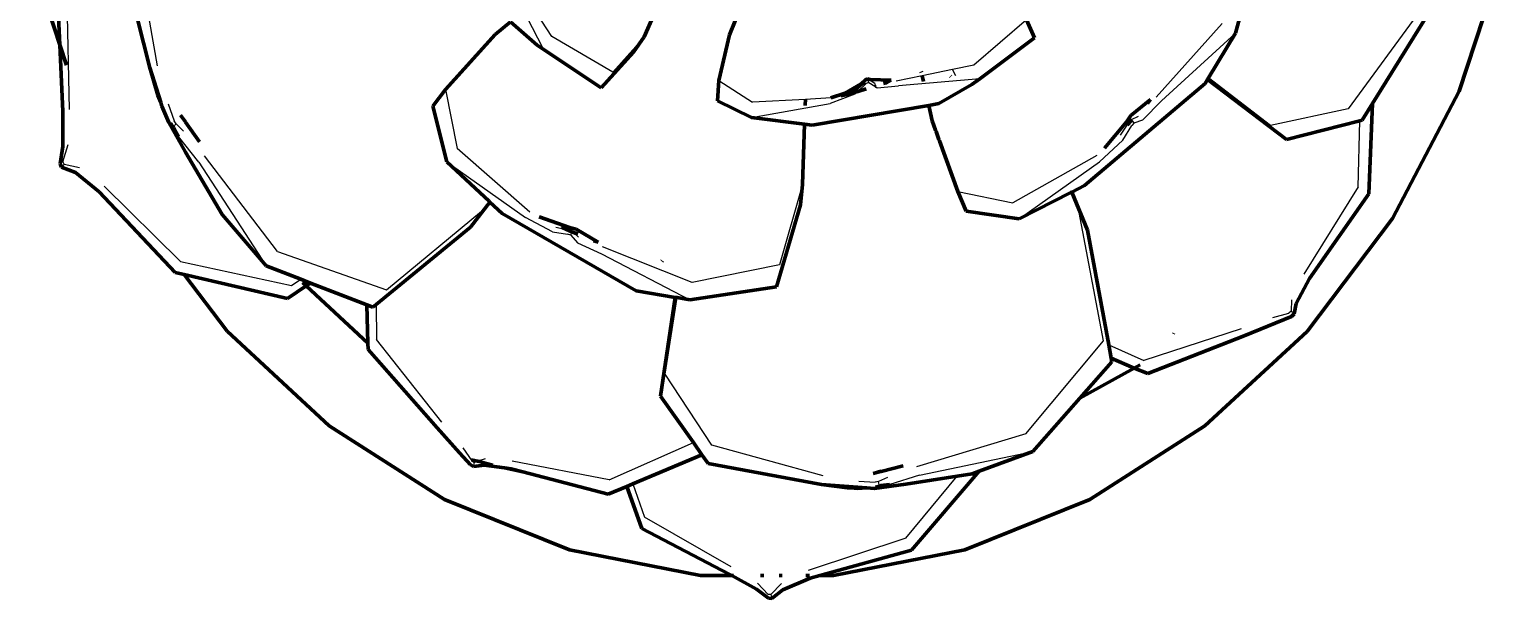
# Model space of a CAD drawing. Header units: millimetres. Extents: x 4307 to 31003, y 2809 to 20009.
# Drawn here: x 11297.7 to 11449.1, y 9260.2 to 9318.6 of the extents above; entities that cross this region are included whole.
import ezdxf

# ---------------------------------------------------------------- set-up
doc = ezdxf.new("R2010")
doc.units = ezdxf.units.MM
doc.layers.add('ProfileEdges', color=7, linetype='Continuous')

msp = doc.modelspace()

# ---------------------------------------------------------------- linework, layer by layer
for p, q in [((11310.84, 9314.87), (11308.59, 9327.65)), ((11350.41, 9316.65), (11346.22, 9324.82)), ((11301.8, 9310.38), (11301.58, 9321.65)), ((11351.3, 9317.87), (11349.19, 9321.13)), ((11440.46, 9320.58), (11433.05, 9310.46)), ((11400.04, 9319.6), (11394.61, 9314.93)), ((11420.11, 9319.22), (11413.32, 9311.65)), ((11357.57, 9314.23), (11351.3, 9317.87)), ((11359.99, 9316.94), (11359.94, 9316.84)), ((11360.78, 9317.83), (11359.99, 9316.94)), ((11413.87, 9311.27), (11421.46, 9318.22)), ((11356.38, 9312.62), (11350.41, 9316.65)), ((11359.94, 9316.84), (11357.57, 9314.23)), ((11392.42, 9314.48), (11389.32, 9313.85)), ((11394.61, 9314.93), (11392.42, 9314.48)), ((11392.76, 9313.84), (11392.42, 9314.48)), ((11340.39, 9312.45), (11341.58, 9306.38)), ((11368.44, 9313.35), (11371.91, 9311.14)), ((11382.7, 9312.23), (11383.57, 9313.05)), ((11383.86, 9313.16), (11383.57, 9313.05)), ((11383.86, 9313.16), (11383.75, 9313.52)), ((11384.49, 9313.03), (11383.75, 9313.52)), ((11383.86, 9313.16), (11384.45, 9312.77)), ((11384.45, 9312.77), (11384.69, 9312.61)), ((11384.69, 9312.61), (11386.88, 9312.82)), ((11389.32, 9313.85), (11386.64, 9313.3)), ((11395.23, 9313.52), (11386.88, 9312.82)), ((11425.06, 9308.74), (11418.7, 9313.63)), ((11311.94, 9310.96), (11312.57, 9309.24)), ((11371.79, 9309.57), (11379.87, 9311.02)), ((11377.34, 9311.43), (11371.91, 9311.14)), ((11379.94, 9311.58), (11377.34, 9311.43)), ((11382.41, 9311.97), (11379.87, 9311.02)), ((11382.41, 9311.97), (11382.7, 9312.23)), ((11411.95, 9309.33), (11413.87, 9311.27)), ((11311.29, 9310.74), (11312.16, 9308.97)), ((11411.5, 9309.67), (11410.75, 9309.32)), ((11433.05, 9310.46), (11425.06, 9308.74)), ((11312.39, 9308.57), (11312.43, 9308.61)), ((11312.43, 9308.61), (11312.77, 9308.91)), ((11312.77, 9308.91), (11312.57, 9309.24)), ((11313.51, 9308.17), (11312.77, 9308.91)), ((11409.67, 9307.76), (11410.34, 9308.77)), ((11409.92, 9307.23), (11410.82, 9308.73)), ((11410.34, 9308.77), (11410.55, 9309.08)), ((11410.75, 9309.32), (11410.55, 9309.08)), ((11410.75, 9309.32), (11410.81, 9309.26)), ((11410.81, 9309.26), (11411.06, 9309.02)), ((11411.06, 9309.02), (11410.82, 9308.73)), ((11411.06, 9309.02), (11411.95, 9309.33)), ((11434.06, 9302.46), (11434.24, 9309.24)), ((11301.13, 9305.03), (11301.66, 9306.78)), ((11315.07, 9304.98), (11313.01, 9307.63)), ((11349.07, 9299.84), (11341.58, 9306.38)), ((11409.92, 9307.23), (11407.51, 9305.01)), ((11301.13, 9305.03), (11301.25, 9304.74)), ((11315.07, 9304.98), (11321.98, 9294.35)), ((11323.17, 9295.8), (11315.65, 9305.64)), ((11340.55, 9305.01), (11348.62, 9299.3)), ((11407.25, 9305.67), (11398.61, 9300.8)), ((11399.28, 9299.18), (11407.51, 9305.01)), ((11301.25, 9304.74), (11301, 9304.47)), ((11302.84, 9304.41), (11301.25, 9304.74)), ((11313.21, 9294.8), (11305.37, 9302.52)), ((11377.03, 9302.68), (11374.66, 9294.44)), ((11392.98, 9301.99), (11398.61, 9300.8)), ((11404.57, 9301.86), (11405.42, 9299.82)), ((11434.06, 9302.46), (11428.49, 9293.48)), ((11344.87, 9300.97), (11344.09, 9299.95)), ((11393.43, 9300.96), (11393.82, 9299.94)), ((11334.34, 9291.87), (11344.09, 9299.95)), ((11351.39, 9297.85), (11348.62, 9299.3)), ((11407.92, 9286.64), (11405.42, 9299.82)), ((11351.39, 9297.85), (11352.93, 9297.61)), ((11351.72, 9298.32), (11352.83, 9298.08)), ((11352.83, 9298.08), (11353.1, 9298.02)), ((11353.27, 9297.49), (11352.93, 9297.61)), ((11353.1, 9298.02), (11353.38, 9297.93)), ((11353.27, 9297.49), (11353.36, 9297.85)), ((11353.27, 9297.49), (11353.96, 9296.7)), ((11353.36, 9297.85), (11353.38, 9297.93)), ((11353.55, 9297.77), (11353.38, 9297.93)), ((11354.05, 9297.3), (11353.55, 9297.77)), ((11323.17, 9295.8), (11334.34, 9291.87)), ((11353.96, 9296.7), (11356.41, 9295.58)), ((11365.7, 9292.64), (11356.5, 9296.29)), ((11313.21, 9294.8), (11324.6, 9292.31)), ((11356.41, 9295.58), (11365.47, 9290.86)), ((11374.66, 9294.44), (11365.7, 9292.64)), ((11324.6, 9292.31), (11325.55, 9292.96)), ((11333.27, 9290.36), (11333.32, 9286.79)), ((11362.93, 9283.23), (11364.16, 9291.08)), ((11427.2, 9289.69), (11426.96, 9289.48)), ((11427.23, 9290.85), (11427.2, 9289.69)), ((11427.49, 9289.41), (11427.2, 9289.69)), ((11425.31, 9289.05), (11426.96, 9289.48)), ((11340.01, 9278.31), (11333.32, 9286.79)), ((11399.97, 9277.1), (11407.92, 9286.64)), ((11422.07, 9287.88), (11412.05, 9284.63)), ((11408.46, 9286.25), (11412.05, 9284.63)), ((11367.72, 9275.94), (11362.93, 9283.23)), ((11357.18, 9272.37), (11365.84, 9276.21)), ((11399.97, 9277.1), (11388.74, 9273.71)), ((11342.19, 9275.68), (11343.1, 9274.32)), ((11344.46, 9274.53), (11343.71, 9274.29)), ((11379.15, 9272.79), (11367.72, 9275.94)), ((11389.04, 9272.86), (11400.66, 9275.29)), ((11343.1, 9274.32), (11343.37, 9274.17)), ((11343.27, 9273.76), (11343.37, 9274.17)), ((11343.68, 9274.3), (11343.37, 9274.17)), ((11357.18, 9272.37), (11347.25, 9274.31)), ((11359.61, 9271.96), (11360.81, 9268.56)), ((11382.81, 9272.24), (11384.49, 9272.15)), ((11383.65, 9271.56), (11384.54, 9271.62)), ((11384.84, 9272.21), (11384.49, 9272.15)), ((11385.76, 9272.64), (11384.84, 9272.21)), ((11384.94, 9271.75), (11384.84, 9272.21)), ((11384.96, 9271.69), (11384.94, 9271.75)), ((11389.04, 9272.86), (11385.99, 9271.92)), ((11387.63, 9266.4), (11392.92, 9272.76)), ((11369.7, 9263.47), (11360.81, 9268.56)), ((11387.63, 9266.4), (11377.63, 9263.07)), ((11372.42, 9261.77), (11373.52, 9260.63)), ((11374.87, 9261.74), (11373.8, 9260.6)), ((11373.8, 9260.6), (11373.52, 9260.63)), ((11373.8, 9260.6), (11373.89, 9260.21))]:
    msp.add_line(p, q)
at = {"layer": 'ProfileEdges', "lineweight": 211}
for p, q in [((11421.46, 9318.22), (11423.98, 9327.52)), ((11297.71, 9326.48), (11300.82, 9317.03)), ((11306.89, 9327.21), (11310.04, 9314.65)), ((11449.08, 9326.49), (11444.42, 9312.28)), ((11371.6, 9323.2), (11369.55, 9318.06)), ((11362.95, 9322.76), (11360.78, 9317.83)), ((11300.63, 9321.37), (11300.82, 9317.03)), ((11435.52, 9311.01), (11441.13, 9320.04)), ((11345.5, 9318.07), (11347.07, 9319.37)), ((11349.79, 9316.99), (11347.07, 9319.37)), ((11400.84, 9317.73), (11400.04, 9319.6)), ((11300.82, 9317.03), (11301.13, 9310.17)), ((11300.82, 9317.03), (11301.52, 9314.93)), ((11340.39, 9312.45), (11345.5, 9318.07)), ((11356.38, 9312.62), (11349.79, 9316.99)), ((11359.69, 9316.28), (11360.78, 9317.83)), ((11368.44, 9313.35), (11369.55, 9318.06)), ((11395.23, 9313.52), (11400.84, 9317.73)), ((11418.7, 9313.63), (11421.46, 9318.22)), ((11359.69, 9316.28), (11356.38, 9312.62)), ((11310.88, 9311.82), (11310.04, 9314.65)), ((11310.04, 9314.65), (11311.17, 9311.1)), ((11389.25, 9314.17), (11389.22, 9314.3)), ((11339.09, 9310.73), (11340.39, 9312.45)), ((11368.3, 9311.28), (11368.44, 9313.35)), ((11383.06, 9313.01), (11381.41, 9312.08)), ((11382.43, 9312.44), (11381.41, 9312.08)), ((11382.43, 9312.44), (11383.43, 9313.22)), ((11383.06, 9313.01), (11382.43, 9312.44)), ((11383.58, 9312.5), (11382.7, 9312.23)), ((11383.51, 9313.42), (11383.06, 9313.01)), ((11383.43, 9313.22), (11383.06, 9313.01)), ((11383.75, 9313.52), (11383.51, 9313.42)), ((11383.75, 9313.52), (11383.97, 9313.48)), ((11386.13, 9313.39), (11383.97, 9313.48)), ((11384.59, 9312.81), (11384.45, 9312.77)), ((11385.67, 9313.14), (11385.35, 9313.04)), ((11385.67, 9313.14), (11386.13, 9313.39)), ((11389.45, 9313.27), (11389.32, 9313.85)), ((11394.4, 9312.94), (11391.02, 9310.99)), ((11392.24, 9313.8), (11392.27, 9313.76)), ((11395.23, 9313.52), (11394.4, 9312.94)), ((11405.99, 9302.58), (11418.36, 9313.06)), ((11418.36, 9313.06), (11418.59, 9313.45)), ((11418.59, 9313.45), (11418.7, 9313.63)), ((11418.59, 9313.45), (11426.72, 9307.32)), ((11311.17, 9311.1), (11310.88, 9311.82)), ((11311.17, 9311.1), (11311.29, 9310.74)), ((11368.3, 9311.28), (11371.79, 9309.57)), ((11377.34, 9311.43), (11377.31, 9310.85)), ((11381.41, 9312.08), (11379.94, 9311.58)), ((11381.67, 9311.92), (11380.97, 9311.78)), ((11382.7, 9312.23), (11381.67, 9311.92)), ((11389.99, 9310.81), (11391.02, 9310.99)), ((11410.73, 9309.78), (11412.74, 9311.43)), ((11412.74, 9311.43), (11412.44, 9311.01)), ((11434.46, 9309.3), (11435.52, 9311.01)), ((11435.52, 9311.01), (11435.16, 9301.72)), ((11444.42, 9312.28), (11437.58, 9299.2)), ((11301.14, 9306.58), (11301.13, 9310.17)), ((11312, 9309.07), (11311.29, 9310.74)), ((11313.22, 9309.8), (11313.7, 9309.12)), ((11339.09, 9310.73), (11340.55, 9305.01)), ((11371.79, 9309.57), (11377.24, 9308.88)), ((11377.31, 9310.85), (11377.31, 9310.81)), ((11378.03, 9308.79), (11389.99, 9310.81)), ((11390.33, 9309.24), (11389.99, 9310.81)), ((11410.31, 9309.17), (11410.73, 9309.78)), ((11313.73, 9306), (11312, 9309.07)), ((11312.39, 9308.57), (11312.16, 9308.97)), ((11312.43, 9308.61), (11312.16, 9308.97)), ((11312.39, 9308.57), (11313.01, 9307.63)), ((11312.52, 9308.5), (11312.43, 9308.61)), ((11312.52, 9308.5), (11313.01, 9307.63)), ((11313.7, 9309.12), (11313.73, 9309.08)), ((11313.7, 9309.12), (11313.74, 9309.12)), ((11313.73, 9309.08), (11313.74, 9309.12)), ((11315.16, 9307.06), (11313.73, 9309.08)), ((11377.24, 9308.88), (11377.03, 9302.68)), ((11377.24, 9308.88), (11378.03, 9308.79)), ((11390.68, 9308.27), (11390.33, 9309.24)), ((11390.74, 9308.12), (11390.68, 9308.27)), ((11391.04, 9307.31), (11390.74, 9308.12)), ((11410.31, 9309.17), (11408.04, 9306.41)), ((11410.81, 9309.26), (11410.34, 9308.77)), ((11410.87, 9309.32), (11410.81, 9309.26)), ((11426.72, 9307.32), (11434.24, 9309.24)), ((11434.24, 9309.24), (11434.46, 9309.3)), ((11301.14, 9306.58), (11300.85, 9304.81)), ((11391.04, 9307.31), (11391.09, 9307.17)), ((11391.09, 9307.17), (11392.98, 9301.99)), ((11301, 9304.47), (11300.85, 9304.81)), ((11313.73, 9306), (11317.47, 9299.61)), ((11340.55, 9305.01), (11344.87, 9300.97)), ((11301, 9304.47), (11302.43, 9303.94)), ((11304.87, 9301.94), (11302.43, 9303.94)), ((11312.66, 9293.66), (11304.87, 9301.94)), ((11377.03, 9302.68), (11376.84, 9300.61)), ((11393.82, 9299.94), (11392.98, 9301.99)), ((11399.28, 9299.18), (11404.57, 9301.86)), ((11404.57, 9301.86), (11404.68, 9301.91)), ((11404.68, 9301.91), (11405.99, 9302.58)), ((11404.68, 9301.91), (11406.27, 9298)), ((11344.95, 9300.89), (11342.96, 9298.32)), ((11344.87, 9300.97), (11344.95, 9300.89)), ((11344.95, 9300.89), (11346.21, 9299.72)), ((11376.84, 9300.61), (11374.38, 9292.19)), ((11435.16, 9301.72), (11429.08, 9293.03)), ((11317.47, 9299.61), (11321.98, 9294.35)), ((11346.21, 9299.72), (11359.96, 9291.77)), ((11353.14, 9298.28), (11350.01, 9299.36)), ((11393.82, 9299.94), (11399.28, 9299.18)), ((11428.81, 9287.62), (11437.58, 9299.2)), ((11342.96, 9298.32), (11333.27, 9290.36)), ((11352.83, 9298.08), (11352.31, 9298.3)), ((11353.36, 9297.85), (11352.83, 9298.08)), ((11353.14, 9298.28), (11353.81, 9298.12)), ((11353.55, 9297.77), (11353.36, 9297.85)), ((11353.97, 9297.59), (11353.55, 9297.77)), ((11353.81, 9298.12), (11356.08, 9296.78)), ((11406.27, 9298), (11408.46, 9286.25)), ((11355.59, 9296.91), (11356.08, 9296.78)), ((11325.55, 9292.96), (11321.98, 9294.35)), ((11362.61, 9294.81), (11362.63, 9294.86)), ((11362.64, 9294.8), (11362.66, 9294.85)), ((11312.66, 9293.66), (11313.58, 9293.45)), ((11313.58, 9293.45), (11317.99, 9287.63)), ((11313.58, 9293.45), (11324.19, 9290.98)), ((11326.53, 9292.58), (11325.55, 9292.96)), ((11429.08, 9293.03), (11427.71, 9290.47)), ((11326.1, 9292.29), (11324.19, 9290.98)), ((11326.1, 9292.29), (11325.74, 9292.62)), ((11326.53, 9292.58), (11326.1, 9292.29)), ((11332.43, 9286.41), (11326.1, 9292.29)), ((11332.31, 9290.34), (11326.53, 9292.58)), ((11359.96, 9291.77), (11363.97, 9291.11)), ((11365.47, 9290.86), (11374.38, 9292.19)), ((11332.31, 9290.34), (11332.43, 9286.41)), ((11332.95, 9290.09), (11332.31, 9290.34)), ((11333.27, 9290.36), (11332.95, 9290.09)), ((11363.97, 9291.11), (11362.47, 9280.96)), ((11363.97, 9291.11), (11364.16, 9291.08)), ((11364.16, 9291.08), (11365.47, 9290.86)), ((11427.49, 9289.41), (11427.71, 9290.47)), ((11427.21, 9289.16), (11422.37, 9287.16)), ((11427.21, 9289.16), (11427.49, 9289.41)), ((11328.45, 9277.91), (11317.99, 9287.63)), ((11412.46, 9283.28), (11422.37, 9287.16)), ((11415.1, 9287.36), (11415.16, 9287.42)), ((11418.34, 9277.92), (11428.81, 9287.62)), ((11332.43, 9286.41), (11332.45, 9285.76)), ((11332.45, 9285.76), (11339.55, 9277.71)), ((11408.46, 9286.25), (11408.72, 9284.86)), ((11408.79, 9284.49), (11405.49, 9280.76)), ((11405.49, 9280.76), (11411.08, 9283.86)), ((11408.72, 9284.86), (11411.08, 9283.86)), ((11408.72, 9284.86), (11408.79, 9284.49)), ((11411.08, 9283.86), (11411.68, 9284.19)), ((11411.08, 9283.86), (11412.46, 9283.28)), ((11362.47, 9280.96), (11365.84, 9276.21)), ((11405.49, 9280.76), (11400.66, 9275.29)), ((11328.45, 9277.91), (11340.28, 9270.37)), ((11341.85, 9275.17), (11339.55, 9277.71)), ((11406.51, 9270.36), (11418.34, 9277.92)), ((11365.84, 9276.21), (11366.72, 9274.96)), ((11341.85, 9275.17), (11342.95, 9273.93)), ((11366.72, 9274.96), (11359.61, 9271.96)), ((11366.72, 9274.96), (11367.37, 9274.05)), ((11395.17, 9273.26), (11400.66, 9275.29)), ((11342.95, 9273.93), (11343.27, 9273.76)), ((11343.08, 9274.43), (11343.68, 9274.3)), ((11343.27, 9273.76), (11344.36, 9273.89)), ((11343.71, 9274.29), (11343.68, 9274.3)), ((11345.24, 9273.9), (11343.71, 9274.29)), ((11346.47, 9273.61), (11344.36, 9273.89)), ((11346.47, 9273.61), (11348.32, 9273.21)), ((11347.14, 9273.52), (11346.47, 9273.61)), ((11348.32, 9273.21), (11347.14, 9273.52)), ((11357.1, 9270.91), (11348.32, 9273.21)), ((11367.37, 9274.05), (11378.99, 9271.9)), ((11384.3, 9273.04), (11385.08, 9273.27)), ((11384.3, 9273.04), (11385.07, 9273.24)), ((11385.11, 9273.25), (11385.08, 9273.27)), ((11387.36, 9273.82), (11385.11, 9273.25)), ((11388.23, 9265.18), (11395.17, 9273.26)), ((11394.45, 9273), (11395.17, 9273.26)), ((11359, 9271.71), (11357.1, 9270.91)), ((11359.61, 9271.96), (11359, 9271.71)), ((11359, 9271.71), (11360.55, 9267.38)), ((11381.66, 9271.55), (11378.99, 9271.9)), ((11378.99, 9271.9), (11382.37, 9271.54)), ((11383.65, 9271.56), (11378.99, 9271.9)), ((11381.66, 9271.55), (11382.37, 9271.54)), ((11382.37, 9271.54), (11382.72, 9271.5)), ((11382.72, 9271.5), (11383.65, 9271.56)), ((11384.39, 9271.51), (11383.65, 9271.56)), ((11384.39, 9271.51), (11387.63, 9271.95)), ((11384.94, 9271.75), (11384.54, 9271.62)), ((11384.96, 9271.69), (11384.54, 9271.62)), ((11385.07, 9271.79), (11384.94, 9271.75)), ((11384.96, 9271.69), (11385.99, 9271.92)), ((11385.07, 9271.79), (11385.99, 9271.92)), ((11387.63, 9271.95), (11392.92, 9272.76)), ((11392.92, 9272.76), (11394.45, 9273)), ((11353.12, 9265.19), (11340.28, 9270.37)), ((11393.68, 9265.2), (11406.51, 9270.36)), ((11360.55, 9267.38), (11369.52, 9262.72)), ((11366.57, 9262.58), (11353.12, 9265.19)), ((11388.23, 9265.18), (11378.8, 9262.57)), ((11393.68, 9265.2), (11380.23, 9262.57)), ((11369.77, 9262.57), (11366.57, 9262.58)), ((11369.77, 9262.57), (11369.52, 9262.72)), ((11372.32, 9261.16), (11369.77, 9262.57)), ((11369.95, 9262.57), (11369.77, 9262.57)), ((11373.06, 9262.57), (11372.73, 9262.57)), ((11374.96, 9262.57), (11374.63, 9262.57)), ((11377.75, 9262.57), (11377.38, 9262.57)), ((11378.8, 9262.57), (11377.82, 9262.3)), ((11380.23, 9262.57), (11378.8, 9262.57)), ((11372.32, 9261.16), (11373.55, 9260.23)), ((11373.89, 9260.21), (11375.03, 9261.11)), ((11377.82, 9262.3), (11375.03, 9261.11)), ((11373.89, 9260.21), (11373.55, 9260.23))]:
    msp.add_line(p, q, dxfattribs=at)

doc.saveas('drawing.dxf')
